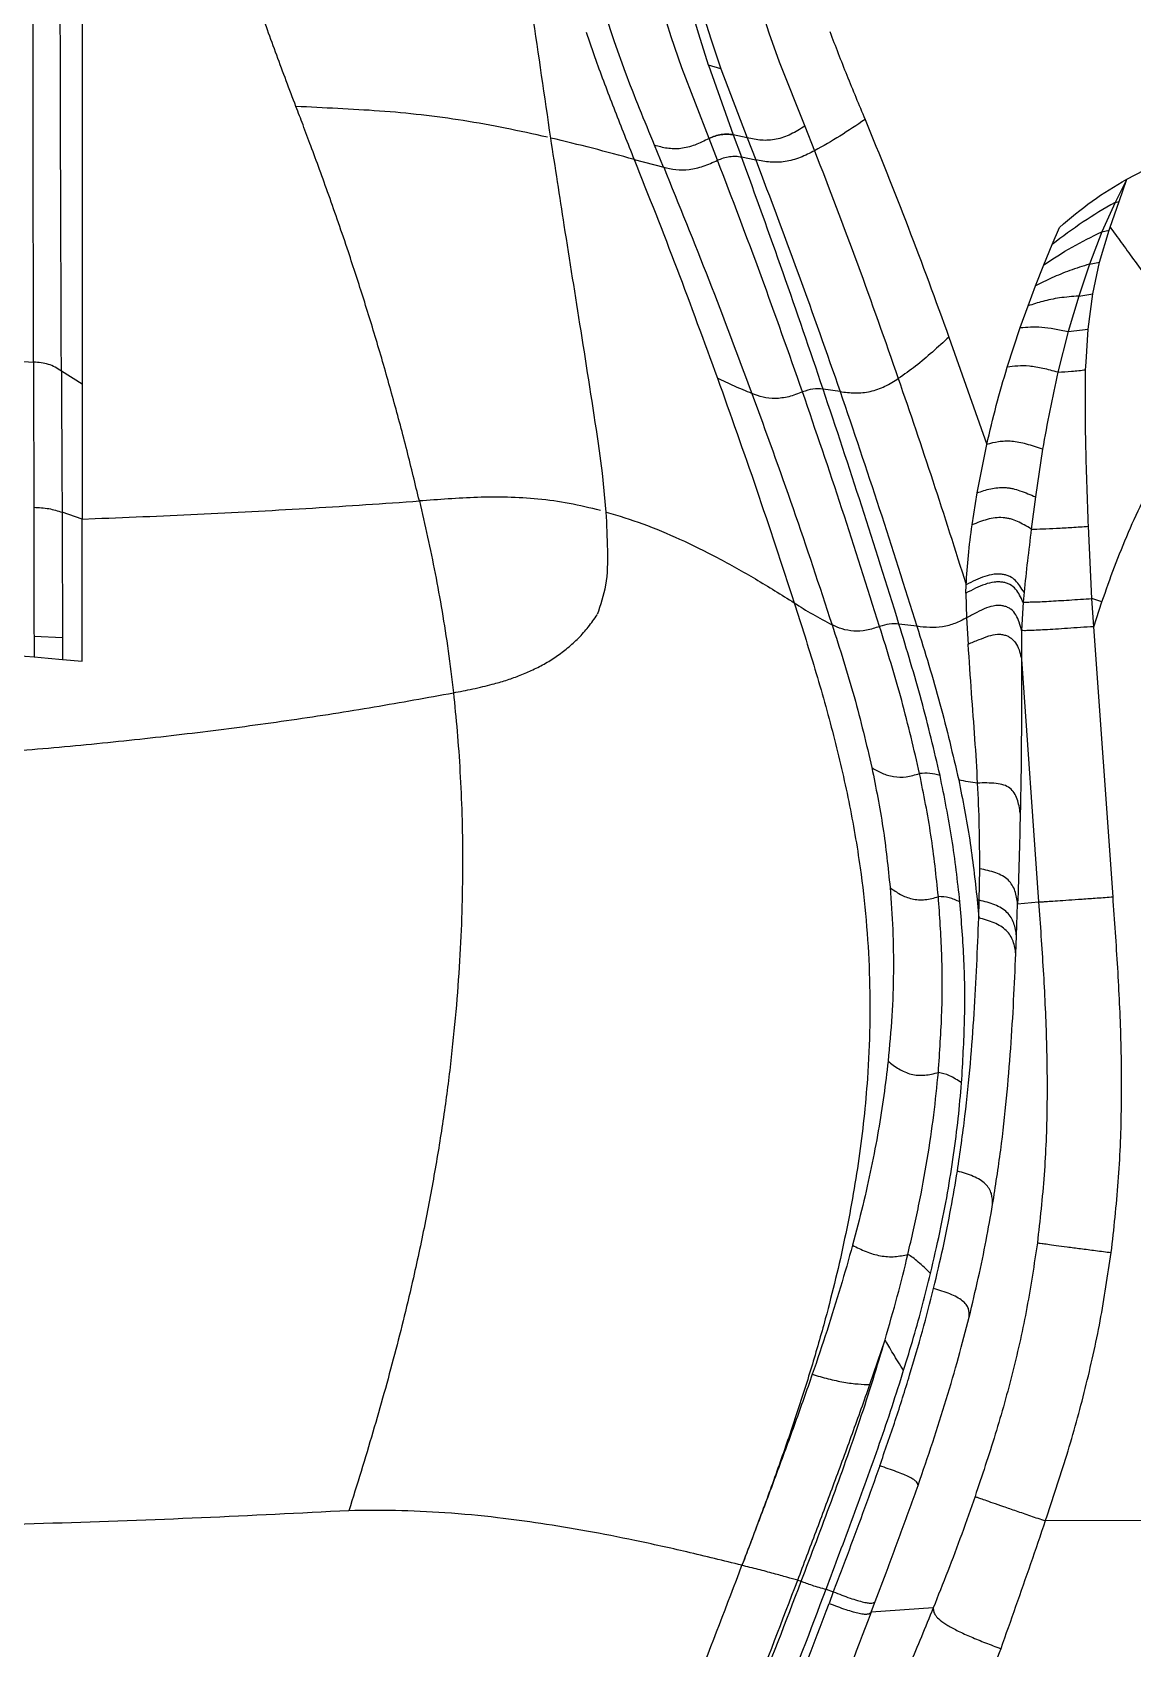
# Model space of a CAD drawing. Extents: x 1076 to 1148, y 508 to 635.
# Drawn here: x 1099.85 to 1109.1, y 567.29 to 580.88 of the extents above; entities that cross this region are included whole.
import ezdxf

# ---------------------------------------------------------------- set-up
doc = ezdxf.new("R2010")
doc.units = 0
doc.header["$MEASUREMENT"] = 0
doc.layers.add('1', color=4, linetype='Continuous')

# ---------------------------------------------------------------- blocks, each defined once
blk = doc.blocks.new('2026 TX')
at = {"layer": '1', "color": 3}
for p, q in [((29.692, 61.072), (29.623, 61.304)), ((30.209, 61.314), (30.281, 61.083)), ((28.983, 61.006), (28.905, 61.245)), ((29.459, 61.049), (29.388, 61.284)), ((29.719, 61.271), (29.792, 61.032)), ((28.744, 61.087), (28.834, 60.829)), ((29.549, 60.789), (29.459, 61.049)), ((29.774, 60.811), (29.692, 61.072)), ((29.792, 61.032), (29.876, 60.781)), ((30.281, 61.083), (30.367, 60.84)), ((29.075, 60.75), (28.983, 61.006)), ((29.778, 60.193), (29.549, 60.789)), ((29.876, 60.781), (29.774, 60.811)), ((29.774, 60.811), (29.982, 60.225)), ((29.876, 60.781), (30.099, 60.199)), ((30.367, 60.84), (30.583, 60.298)), ((31.09, 60.354), (31.09, 60.355)), ((30.099, 60.199), (29.982, 60.225)), ((29.982, 60.225), (30.051, 60.039)), ((29.982, 60.225), (29.982, 60.225)), ((30.583, 60.298), (30.666, 60.091)), ((29.396, 59.952), (29.321, 60.137)), ((29.85, 60.011), (29.778, 60.193)), ((29.778, 60.193), (29.778, 60.193)), ((30.099, 60.199), (30.171, 60.015)), ((30.665, 60.091), (30.666, 60.091)), ((29.149, 60.018), (29.148, 60.018)), ((29.149, 60.018), (29.397, 59.952)), ((30.051, 60.039), (30.171, 60.015)), ((33.289, 59.852), (33.191, 59.656)), ((33.227, 59.664), (33.289, 59.852)), ((33.289, 59.852), (33.436, 59.929)), ((33.191, 59.656), (33.08, 59.41)), ((33.149, 59.448), (33.227, 59.664)), ((33.191, 59.656), (33.227, 59.664)), ((32.663, 59.304), (32.725, 59.447)), ((33.08, 59.41), (32.975, 59.137)), ((33.06, 59.154), (33.141, 59.423)), ((33.08, 59.41), (33.141, 59.423)), ((33.141, 59.423), (33.149, 59.448)), ((32.593, 59.133), (32.663, 59.304)), ((32.523, 58.954), (32.593, 59.133)), ((32.975, 59.137), (32.886, 58.869)), ((32.975, 59.137), (33.06, 59.154)), ((33.003, 58.889), (33.06, 59.154)), ((32.46, 58.786), (32.523, 58.954)), ((32.886, 58.869), (32.798, 58.57)), ((32.886, 58.869), (33.003, 58.889)), ((32.964, 58.591), (33.003, 58.889)), ((32.394, 58.604), (32.46, 58.786)), ((32.284, 58.27), (32.394, 58.604)), ((32.798, 58.57), (32.964, 58.591)), ((32.947, 58.313), (32.964, 58.591)), ((31.795, 58.524), (32.113, 57.621)), ((32.798, 58.57), (32.711, 58.229)), ((23.143, 58.372), (24.1, 58.314)), ((32.944, 58.249), (32.947, 58.313)), ((24.508, 58.127), (24.334, 58.239)), ((24.508, 58.127), (24.508, 56.994)), ((30.88, 58.066), (30.737, 58.087)), ((28.884, 57.379), (28.85, 57.628)), ((32.032, 57.214), (32.113, 57.621)), ((32.582, 57.581), (32.522, 57.18)), ((28.914, 57.053), (28.884, 57.379)), ((31.989, 56.945), (32.032, 57.214)), ((32.522, 57.18), (32.487, 56.91)), ((24.508, 56.994), (24.34, 57.051)), ((24.508, 56.994), (24.617, 56.998)), ((24.508, 56.988), (24.508, 56.994)), ((32.997, 56.326), (32.967, 56.933)), ((31.937, 56.371), (31.94, 56.442)), ((31.937, 56.371), (31.943, 56.164)), ((32.419, 56.296), (32.406, 56.056)), ((32.426, 56.378), (32.419, 56.296)), ((33.081, 56.298), (32.997, 56.326)), ((33.013, 56.089), (32.997, 56.326)), ((33.013, 56.089), (33.081, 56.298)), ((31.943, 56.164), (31.957, 55.943)), ((24.104, 56.006), (24.104, 55.835)), ((24.344, 55.994), (24.104, 56.006)), ((31.525, 56.092), (31.375, 56.111)), ((32.406, 56.056), (32.404, 55.815)), ((33.174, 53.818), (33.013, 56.089)), ((24.344, 55.994), (24.344, 55.814)), ((24.104, 55.835), (24.222, 55.825)), ((24.222, 55.825), (24.344, 55.814)), ((24.344, 55.814), (24.508, 55.799)), ((32.404, 55.815), (32.548, 53.774)), ((32.05, 53.789), (32.054, 54.054)), ((32.032, 53.795), (32.045, 53.64)), ((32.032, 53.795), (32.05, 53.789)), ((32.045, 53.64), (32.05, 53.789)), ((32.363, 53.489), (32.372, 53.759)), ((32.372, 53.759), (32.548, 53.774)), ((32.357, 53.338), (32.363, 53.489)), ((31.131, 49.717), (31.258, 50.092)), ((33.756, 48.572), (32.605, 48.569)), ((31.176, 47.891), (31.267, 48.133)), ((30.524, 48.071), (30.554, 48.062)), ((30.762, 47.995), (30.823, 47.973)), ((30.823, 47.973), (30.787, 47.876)), ((31.145, 47.811), (31.176, 47.891)), ((31.663, 47.837), (31.141, 47.801)), ((31.141, 47.801), (31.145, 47.811))]:
    blk.add_line(p, q, dxfattribs=at)
for points, knots in [([(24.1, 58.314), (24.099, 58.743), (24.098, 59.601), (24.096, 60.829), (24.095, 62.015), (24.093, 63.155), (24.092, 64.252), (24.091, 65.309), (24.09, 65.983), (24.089, 66.32)], [0, 0, 0, 0, 0.142857, 0.285713, 0.42857, 0.571427, 0.714285, 0.857142, 1, 1, 1, 1]), ([(24.334, 58.239), (24.333, 58.665), (24.329, 59.515), (24.326, 60.736), (24.323, 61.917), (24.322, 63.053), (24.321, 64.147), (24.32, 65.204), (24.32, 65.878), (24.32, 66.214)], [0, 0, 0, 0, 0.1428632, 0.2857146, 0.4285698, 0.5714296, 0.7142881, 0.8571421, 1, 1, 1, 1]), ([(24.508, 66.01), (24.508, 65.769), (24.508, 65.283), (24.508, 64.524), (24.508, 63.729), (24.508, 62.895), (24.508, 62.084), (24.508, 61.302), (24.508, 60.554), (24.508, 59.776), (24.508, 58.968), (24.508, 58.409), (24.508, 58.127)], [0, 0, 0, 0, 0.102419, 0.207058, 0.313995, 0.423314, 0.535102, 0.624728, 0.715982, 0.808912, 0.903567, 1, 1, 1, 1]), ([(28.448, 60.198), (28.397, 60.549), (28.296, 61.234), (28.18, 62.026), (28.1, 62.563), (28.054, 62.865), (28.009, 63.163), (27.964, 63.456), (27.933, 63.648), (27.918, 63.744)], [0, 0, 0, 0, 0.292889, 0.572732, 0.660074, 0.74661, 0.829825, 0.915216, 1, 1, 1, 1]), ([(26.306, 60.463), (26.251, 60.607), (26.142, 60.895), (25.991, 61.319), (25.86, 61.736), (25.797, 62.008), (25.766, 62.144)], [0, 0, 0, 0, 0.251671, 0.503165, 0.75273, 1, 1, 1, 1]), ([(30.793, 61.093), (30.84, 60.971), (30.934, 60.727), (31.038, 60.479), (31.09, 60.355)], [0, 0, 0, 0, 0.499994, 1, 1, 1, 1]), ([(28.834, 60.829), (28.884, 60.696), (28.984, 60.429), (29.094, 60.155), (29.149, 60.018)], [0, 0, 0, 0, 0.49999, 1, 1, 1, 1]), ([(29.321, 60.137), (29.278, 60.24), (29.193, 60.447), (29.114, 60.649), (29.075, 60.75)], [0, 0, 0, 0, 0.500006, 1, 1, 1, 1]), ([(27.343, 57.146), (27.309, 57.286), (27.24, 57.572), (27.126, 57.999), (27.005, 58.424), (26.878, 58.838), (26.764, 59.191), (26.665, 59.482), (26.584, 59.713), (26.506, 59.928), (26.434, 60.125), (26.368, 60.301), (26.326, 60.412), (26.306, 60.463)], [0, 0, 0, 0, 0.122951, 0.249316, 0.376316, 0.501283, 0.621621, 0.696674, 0.767918, 0.834623, 0.896047, 0.951433, 1, 1, 1, 1]), ([(28.42, 60.205), (28.303, 60.231), (28.077, 60.281), (27.722, 60.345), (27.368, 60.394), (27.014, 60.427), (26.659, 60.446), (26.423, 60.458), (26.306, 60.463)], [0, 0, 0, 0, 0.189416, 0.367414, 0.5350009, 0.6943271, 0.848361, 1, 1, 1, 1]), ([(31.09, 60.354), (31.02, 60.307), (30.883, 60.214), (30.737, 60.131), (30.666, 60.091)], [0, 0, 0, 0, 0.509202, 1, 1, 1, 1]), ([(31.09, 60.354), (31.212, 60.055), (31.455, 59.455), (31.682, 58.834), (31.795, 58.524)], [0, 0, 0, 0, 0.499999, 1, 1, 1, 1]), ([(29.982, 60.225), (29.966, 60.227), (29.934, 60.232), (29.881, 60.228), (29.828, 60.216), (29.795, 60.201), (29.778, 60.193)], [0, 0, 0, 0, 0.2507522, 0.500023, 0.7492828, 1, 1, 1, 1]), ([(29.778, 60.193), (29.795, 60.201), (29.828, 60.216), (29.881, 60.228), (29.934, 60.232), (29.966, 60.227), (29.982, 60.225)], [0, 0, 0, 0, 0.250717, 0.499977, 0.749248, 1, 1, 1, 1]), ([(29.778, 60.193), (29.795, 60.201), (29.828, 60.216), (29.881, 60.228), (29.934, 60.232), (29.966, 60.227), (29.982, 60.225)], [0, 0, 0, 0, 0.2507172, 0.499977, 0.7492478, 1, 1, 1, 1]), ([(29.982, 60.225), (29.966, 60.227), (29.934, 60.232), (29.881, 60.228), (29.828, 60.216), (29.795, 60.201), (29.778, 60.193)], [0, 0, 0, 0, 0.250752, 0.500023, 0.749283, 1, 1, 1, 1]), ([(30.583, 60.298), (30.545, 60.274), (30.47, 60.227), (30.344, 60.181), (30.215, 60.175), (30.138, 60.191), (30.099, 60.199)], [0, 0, 0, 0, 0.256925, 0.501747, 0.744253, 1, 1, 1, 1]), ([(29.148, 60.018), (29.033, 60.05), (28.808, 60.111), (28.566, 60.17), (28.448, 60.198)], [0, 0, 0, 0, 0.513468, 1, 1, 1, 1]), ([(28.85, 57.628), (28.801, 57.946), (28.705, 58.567), (28.57, 59.401), (28.486, 59.952), (28.448, 60.198)], [0, 0, 0, 0, 0.368534, 0.718325, 1, 1, 1, 1]), ([(29.778, 60.193), (29.739, 60.174), (29.663, 60.136), (29.539, 60.104), (29.422, 60.108), (29.355, 60.127), (29.321, 60.137)], [0, 0, 0, 0, 0.254808, 0.497039, 0.742139, 1, 1, 1, 1]), ([(30.665, 60.091), (30.626, 60.071), (30.549, 60.032), (30.419, 59.995), (30.288, 59.991), (30.211, 60.007), (30.171, 60.015)], [0, 0, 0, 0, 0.25841, 0.503814, 0.745481, 1, 1, 1, 1]), ([(30.665, 60.091), (30.787, 59.775), (31.031, 59.143), (31.256, 58.498), (31.369, 58.175)], [0, 0, 0, 0, 0.4999987, 1, 1, 1, 1]), ([(29.148, 60.018), (29.27, 59.713), (29.512, 59.101), (29.736, 58.486), (29.849, 58.179)], [0, 0, 0, 0, 0.499999, 1, 1, 1, 1]), ([(29.397, 59.952), (29.43, 59.945), (29.494, 59.93), (29.609, 59.928), (29.733, 59.958), (29.81, 59.993), (29.85, 60.011)], [0, 0, 0, 0, 0.259537, 0.504745, 0.746046, 1, 1, 1, 1]), ([(29.397, 59.952), (29.525, 59.637), (29.781, 59.007), (30.02, 58.369), (30.139, 58.049)], [0, 0, 0, 0, 0.500001, 1, 1, 1, 1]), ([(29.85, 60.011), (29.866, 60.018), (29.899, 60.032), (29.951, 60.043), (30.003, 60.047), (30.035, 60.042), (30.051, 60.039)], [0, 0, 0, 0, 0.250734, 0.500036, 0.749321, 1, 1, 1, 1]), ([(30.564, 58.063), (30.449, 58.389), (30.22, 59.041), (29.973, 59.688), (29.85, 60.011)], [0, 0, 0, 0, 0.5, 1, 1, 1, 1]), ([(30.737, 58.087), (30.626, 58.413), (30.404, 59.067), (30.169, 59.715), (30.051, 60.039)], [0, 0, 0, 0, 0.5000005, 1, 1, 1, 1]), ([(30.171, 60.015), (30.293, 59.691), (30.538, 59.045), (30.766, 58.393), (30.88, 58.066)], [0, 0, 0, 0, 0.499999, 1, 1, 1, 1]), ([(32.725, 59.447), (32.814, 59.523), (32.991, 59.674), (33.191, 59.793), (33.289, 59.852)], [0, 0, 0, 0, 0.506217, 1, 1, 1, 1]), ([(33.191, 59.656), (33.1, 59.603), (32.917, 59.496), (32.749, 59.368), (32.663, 59.304)], [0, 0, 0, 0, 0.492033, 1, 1, 1, 1]), ([(32.593, 59.133), (32.671, 59.184), (32.825, 59.285), (32.996, 59.368), (33.08, 59.41)], [0, 0, 0, 0, 0.502971, 1, 1, 1, 1]), ([(33.149, 59.448), (33.18, 59.407), (33.24, 59.324), (33.344, 59.181), (33.458, 59.025), (33.582, 58.855), (33.714, 58.673), (33.853, 58.484), (33.995, 58.289), (34.09, 58.157), (34.138, 58.091)], [0, 0, 0, 0, 0.126189, 0.249541, 0.371044, 0.492407, 0.615394, 0.741135, 0.869689, 1, 1, 1, 1]), ([(32.975, 59.137), (32.92, 59.12), (32.81, 59.086), (32.66, 59.024), (32.568, 58.977), (32.523, 58.954)], [0, 0, 0, 0, 0.343353, 0.676504, 1, 1, 1, 1]), ([(32.886, 58.869), (32.831, 58.865), (32.725, 58.856), (32.582, 58.827), (32.501, 58.8), (32.46, 58.786)], [0, 0, 0, 0, 0.344948, 0.677909, 1, 1, 1, 1]), ([(32.394, 58.604), (32.423, 58.606), (32.479, 58.611), (32.572, 58.611), (32.681, 58.596), (32.758, 58.579), (32.798, 58.57)], [0, 0, 0, 0, 0.253893, 0.502471, 0.748041, 1, 1, 1, 1]), ([(31.795, 58.524), (31.749, 58.482), (31.657, 58.399), (31.519, 58.28), (31.419, 58.21), (31.369, 58.175)], [0, 0, 0, 0, 0.343825, 0.679512, 1, 1, 1, 1]), ([(24.334, 58.239), (24.299, 58.261), (24.229, 58.304), (24.143, 58.311), (24.1, 58.314)], [0, 0, 0, 0, 0.499847, 1, 1, 1, 1]), ([(24.1, 58.314), (24.1, 58.185), (24.101, 57.927), (24.101, 57.52), (24.102, 57.235), (24.102, 57.093)], [0, 0, 0, 0, 0.3333366, 0.6666671, 1, 1, 1, 1]), ([(24.334, 58.239), (24.335, 58.048), (24.337, 57.665), (24.339, 57.256), (24.34, 57.051)], [0, 0, 0, 0, 0.500081, 1, 1, 1, 1]), ([(30.139, 58.049), (30.09, 58.07), (29.989, 58.111), (29.896, 58.156), (29.849, 58.179)], [0, 0, 0, 0, 0.493077, 1, 1, 1, 1]), ([(29.849, 58.179), (29.959, 57.869), (30.18, 57.249), (30.389, 56.61), (30.494, 56.29)], [0, 0, 0, 0, 0.500001, 1, 1, 1, 1]), ([(30.88, 58.066), (30.921, 58.061), (31.002, 58.049), (31.136, 58.062), (31.262, 58.108), (31.333, 58.153), (31.369, 58.175)], [0, 0, 0, 0, 0.2551708, 0.49633, 0.7413137, 1, 1, 1, 1]), ([(31.369, 58.175), (31.467, 57.889), (31.662, 57.317), (31.847, 56.734), (31.94, 56.442)], [0, 0, 0, 0, 0.5, 1, 1, 1, 1]), ([(32.113, 57.621), (32.138, 57.731), (32.19, 57.949), (32.253, 58.163), (32.284, 58.27)], [0, 0, 0, 0, 0.500002, 1, 1, 1, 1]), ([(32.711, 58.229), (32.669, 58.24), (32.587, 58.262), (32.466, 58.283), (32.369, 58.282), (32.313, 58.274), (32.284, 58.27)], [0, 0, 0, 0, 0.254315, 0.494259, 0.741202, 1, 1, 1, 1]), ([(32.711, 58.229), (32.687, 58.122), (32.64, 57.907), (32.601, 57.69), (32.582, 57.581)], [0, 0, 0, 0, 0.499988, 1, 1, 1, 1]), ([(32.711, 58.229), (32.75, 58.232), (32.829, 58.237), (32.905, 58.245), (32.944, 58.249)], [0, 0, 0, 0, 0.485545, 1, 1, 1, 1]), ([(32.967, 56.933), (32.963, 57.043), (32.955, 57.264), (32.946, 57.594), (32.94, 57.924), (32.943, 58.141), (32.944, 58.249)], [0, 0, 0, 0, 0.250027, 0.500043, 0.750042, 1, 1, 1, 1]), ([(30.564, 58.063), (30.525, 58.048), (30.451, 58.019), (30.332, 58.003), (30.227, 58.017), (30.169, 58.038), (30.139, 58.049)], [0, 0, 0, 0, 0.252132, 0.492027, 0.73863, 1, 1, 1, 1]), ([(30.139, 58.049), (30.256, 57.728), (30.489, 57.086), (30.705, 56.432), (30.812, 56.105)], [0, 0, 0, 0, 0.5, 1, 1, 1, 1]), ([(30.737, 58.087), (30.708, 58.089), (30.651, 58.093), (30.593, 58.073), (30.564, 58.063)], [0, 0, 0, 0, 0.499977, 1, 1, 1, 1]), ([(31.212, 56.091), (31.108, 56.421), (30.899, 57.083), (30.676, 57.736), (30.564, 58.063)], [0, 0, 0, 0, 0.5, 1, 1, 1, 1]), ([(31.375, 56.111), (31.271, 56.442), (31.065, 57.105), (30.846, 57.759), (30.737, 58.087)], [0, 0, 0, 0, 0.5, 1, 1, 1, 1]), ([(30.88, 58.066), (30.991, 57.74), (31.213, 57.086), (31.421, 56.423), (31.525, 56.092)], [0, 0, 0, 0, 0.5, 1, 1, 1, 1]), ([(32.582, 57.581), (32.537, 57.596), (32.473, 57.618), (32.384, 57.64), (32.321, 57.648), (32.263, 57.649), (32.19, 57.642), (32.144, 57.63), (32.113, 57.621)], [0, 0, 0, 0, 0.2609295, 0.3750953, 0.4851942, 0.6011047, 0.7273006, 1, 1, 1, 1]), ([(33.081, 56.298), (33.115, 56.396), (33.185, 56.594), (33.302, 56.885), (33.434, 57.17), (33.582, 57.447), (33.702, 57.619), (33.762, 57.705)], [0, 0, 0, 0, 0.200042, 0.4000465, 0.6000535, 0.800064, 1, 1, 1, 1]), ([(32.032, 57.214), (32.068, 57.227), (32.12, 57.245), (32.202, 57.259), (32.256, 57.26), (32.3, 57.256), (32.343, 57.248), (32.422, 57.224), (32.48, 57.199), (32.522, 57.18)], [0, 0, 0, 0, 0.2824885, 0.4082582, 0.5191073, 0.5710243, 0.622745, 0.7328973, 1, 1, 1, 1]), ([(24.102, 57.093), (24.145, 57.091), (24.227, 57.087), (24.303, 57.063), (24.34, 57.051)], [0, 0, 0, 0, 0.521612, 1, 1, 1, 1]), ([(24.102, 57.093), (24.102, 56.916), (24.103, 56.562), (24.103, 56.192), (24.104, 56.006)], [0, 0, 0, 0, 0.499999, 1, 1, 1, 1]), ([(24.617, 56.998), (24.924, 57.01), (25.537, 57.036), (26.447, 57.085), (27.044, 57.125), (27.343, 57.146)], [0, 0, 0, 0, 0.33337, 0.666694, 1, 1, 1, 1]), ([(28.866, 57.066), (28.779, 57.087), (28.611, 57.128), (28.348, 57.164), (28.09, 57.18), (27.836, 57.178), (27.589, 57.164), (27.424, 57.152), (27.343, 57.146)], [0, 0, 0, 0, 0.194433, 0.374967, 0.543736, 0.702983, 0.854639, 1, 1, 1, 1]), ([(27.343, 57.146), (27.367, 57.045), (27.413, 56.847), (27.476, 56.541), (27.534, 56.223), (27.586, 55.893), (27.615, 55.652), (27.629, 55.533)], [0, 0, 0, 0, 0.209384, 0.414231, 0.614274, 0.809457, 1, 1, 1, 1]), ([(24.34, 57.051), (24.34, 56.882), (24.342, 56.543), (24.343, 56.177), (24.344, 55.994)], [0, 0, 0, 0, 0.500485, 1, 1, 1, 1]), ([(24.508, 55.799), (24.508, 55.906), (24.508, 56.122), (24.508, 56.421), (24.508, 56.709), (24.508, 56.894), (24.508, 56.988)], [0, 0, 0, 0, 0.245064, 0.493626, 0.746252, 1, 1, 1, 1]), ([(28.84, 56.193), (28.868, 56.273), (28.927, 56.445), (28.929, 56.74), (28.919, 56.946), (28.914, 57.053)], [0, 0, 0, 0, 0.298163, 0.634935, 1, 1, 1, 1]), ([(28.914, 57.053), (29.018, 57.021), (29.234, 56.955), (29.542, 56.824), (29.857, 56.668), (30.177, 56.488), (30.386, 56.358), (30.494, 56.29)], [0, 0, 0, 0, 0.170214, 0.355581, 0.556184, 0.771389, 1, 1, 1, 1]), ([(32.487, 56.91), (32.467, 56.922), (32.428, 56.943), (32.376, 56.973), (32.325, 56.992), (32.282, 57.002), (32.237, 57.007), (32.178, 57.005), (32.113, 56.991), (32.051, 56.97), (32.01, 56.953), (31.989, 56.945)], [0, 0, 0, 0, 0.143567, 0.27178, 0.380735, 0.430867, 0.480855, 0.58821, 0.712743, 0.852507, 1, 1, 1, 1]), ([(31.94, 56.442), (31.945, 56.523), (31.955, 56.686), (31.978, 56.858), (31.989, 56.945)], [0, 0, 0, 0, 0.499984, 1, 1, 1, 1]), ([(32.487, 56.91), (32.476, 56.82), (32.454, 56.64), (32.435, 56.465), (32.426, 56.378)], [0, 0, 0, 0, 0.5000648, 1, 1, 1, 1]), ([(32.487, 56.91), (32.518, 56.91), (32.581, 56.911), (32.702, 56.916), (32.831, 56.924), (32.921, 56.93), (32.967, 56.933)], [0, 0, 0, 0, 0.226478, 0.465911, 0.725586, 1, 1, 1, 1]), ([(32.419, 56.296), (32.409, 56.315), (32.39, 56.353), (32.36, 56.403), (32.321, 56.438), (32.28, 56.456), (32.248, 56.463), (32.212, 56.466), (32.16, 56.463), (32.093, 56.445), (32.016, 56.411), (31.964, 56.385), (31.937, 56.371)], [0, 0, 0, 0, 0.149478, 0.284061, 0.396911, 0.446861, 0.494893, 0.543578, 0.595252, 0.712617, 0.850081, 1, 1, 1, 1]), ([(32.426, 56.378), (32.415, 56.396), (32.392, 56.43), (32.359, 56.476), (32.319, 56.507), (32.278, 56.523), (32.245, 56.53), (32.21, 56.532), (32.158, 56.529), (32.091, 56.512), (32.016, 56.48), (31.966, 56.455), (31.94, 56.442)], [0, 0, 0, 0, 0.148463, 0.28192, 0.393842, 0.443613, 0.491766, 0.540869, 0.593159, 0.711831, 0.850034, 1, 1, 1, 1]), ([(30.494, 56.29), (30.553, 56.104), (30.671, 55.736), (30.827, 55.179), (30.957, 54.624), (31.047, 54.106), (31.102, 53.626), (31.129, 53.185), (31.133, 52.742), (31.115, 52.333), (31.082, 51.959), (31.04, 51.622), (30.986, 51.285), (30.921, 50.948), (30.845, 50.61), (30.752, 50.249), (30.641, 49.862), (30.51, 49.45), (30.367, 49.035), (30.214, 48.616), (30.109, 48.337), (30.055, 48.196)], [0, 0, 0, 0, 0.083786, 0.166007, 0.246859, 0.326144, 0.387051, 0.446427, 0.503984, 0.559469, 0.600021, 0.63927, 0.677259, 0.714104, 0.750001, 0.785221, 0.827054, 0.869001, 0.911612, 0.955251, 1, 1, 1, 1]), ([(30.494, 56.29), (30.545, 56.257), (30.644, 56.193), (30.757, 56.134), (30.813, 56.105)], [0, 0, 0, 0, 0.510385, 1, 1, 1, 1]), ([(32.419, 56.296), (32.43, 56.296), (32.451, 56.296), (32.5, 56.297), (32.561, 56.299), (32.634, 56.303), (32.717, 56.308), (32.838, 56.315), (32.933, 56.322), (32.997, 56.326)], [0, 0, 0, 0, 0.122847, 0.240618, 0.356513, 0.474185, 0.596854, 0.726073, 1, 1, 1, 1]), ([(27.629, 55.533), (27.656, 55.539), (27.711, 55.549), (27.794, 55.566), (27.876, 55.584), (27.97, 55.608), (28.072, 55.637), (28.182, 55.676), (28.29, 55.721), (28.396, 55.775), (28.498, 55.839), (28.595, 55.912), (28.685, 55.995), (28.768, 56.088), (28.814, 56.155), (28.838, 56.189)], [0, 0, 0, 0, 0.042732, 0.08631, 0.133439, 0.177452, 0.243363, 0.311889, 0.385215, 0.466749, 0.554893, 0.651162, 0.757844, 0.873565, 1, 1, 1, 1]), ([(31.943, 56.164), (31.911, 56.147), (31.85, 56.114), (31.741, 56.084), (31.63, 56.079), (31.561, 56.088), (31.525, 56.092)], [0, 0, 0, 0, 0.2533331, 0.4957975, 0.7412375, 1, 1, 1, 1]), ([(32.406, 56.056), (32.4, 56.079), (32.388, 56.124), (32.363, 56.186), (32.328, 56.229), (32.29, 56.252), (32.258, 56.263), (32.224, 56.268), (32.172, 56.266), (32.104, 56.246), (32.026, 56.208), (31.971, 56.179), (31.943, 56.164)], [0, 0, 0, 0, 0.153054, 0.292827, 0.411009, 0.462362, 0.510229, 0.557078, 0.60572, 0.716435, 0.850196, 1, 1, 1, 1]), ([(31.212, 56.091), (31.175, 56.078), (31.103, 56.054), (30.991, 56.048), (30.893, 56.068), (30.84, 56.092), (30.812, 56.105)], [0, 0, 0, 0, 0.249629, 0.488328, 0.736459, 1, 1, 1, 1]), ([(30.813, 56.105), (30.877, 55.903), (31.007, 55.499), (31.1, 55.102), (31.147, 54.904)], [0, 0, 0, 0, 0.500011, 1, 1, 1, 1]), ([(31.375, 56.111), (31.348, 56.112), (31.294, 56.116), (31.239, 56.099), (31.212, 56.091)], [0, 0, 0, 0, 0.499991, 1, 1, 1, 1]), ([(31.548, 54.853), (31.501, 55.058), (31.406, 55.466), (31.277, 55.883), (31.212, 56.091)], [0, 0, 0, 0, 0.499986, 1, 1, 1, 1]), ([(31.72, 54.837), (31.671, 55.047), (31.572, 55.467), (31.44, 55.896), (31.375, 56.111)], [0, 0, 0, 0, 0.4999863, 1, 1, 1, 1]), ([(31.525, 56.092), (31.593, 55.874), (31.728, 55.439), (31.827, 55.013), (31.877, 54.801)], [0, 0, 0, 0, 0.500017, 1, 1, 1, 1]), ([(31.957, 55.943), (31.987, 55.955), (32.044, 55.978), (32.121, 56.011), (32.189, 56.026), (32.238, 56.025), (32.271, 56.017), (32.3, 56.005), (32.336, 55.98), (32.368, 55.937), (32.391, 55.879), (32.4, 55.837), (32.404, 55.815)], [0, 0, 0, 0, 0.149972, 0.280862, 0.386478, 0.433059, 0.479049, 0.527499, 0.58057, 0.70336, 0.846197, 1, 1, 1, 1]), ([(33.013, 56.089), (32.975, 56.087), (32.901, 56.082), (32.793, 56.074), (32.691, 56.068), (32.601, 56.062), (32.525, 56.058), (32.467, 56.056), (32.427, 56.055), (32.413, 56.056), (32.406, 56.056)], [0, 0, 0, 0, 0.137399, 0.270305, 0.396114, 0.515164, 0.630713, 0.747632, 0.870149, 1, 1, 1, 1]), ([(20.482, 55.98), (20.885, 55.977), (21.691, 55.971), (22.899, 55.924), (23.702, 55.864), (24.104, 55.835)], [0, 0, 0, 0, 0.333326, 0.666657, 1, 1, 1, 1]), ([(32.036, 54.774), (32.029, 54.897), (32.015, 55.144), (31.984, 55.529), (31.966, 55.805), (31.957, 55.943)], [0, 0, 0, 0, 0.333348, 0.666686, 1, 1, 1, 1]), ([(32.404, 55.815), (32.404, 55.662), (32.405, 55.357), (32.402, 54.926), (32.397, 54.657), (32.394, 54.522)], [0, 0, 0, 0, 0.33333, 0.666659, 1, 1, 1, 1]), ([(20.482, 54.906), (20.729, 54.908), (21.22, 54.91), (21.955, 54.929), (22.686, 54.96), (23.414, 55.003), (24.139, 55.059), (24.857, 55.127), (25.57, 55.209), (26.272, 55.304), (26.962, 55.411), (27.408, 55.493), (27.629, 55.533)], [0, 0, 0, 0, 0.100588, 0.200061, 0.299699, 0.399794, 0.499164, 0.600199, 0.699851, 0.800493, 0.901401, 1, 1, 1, 1]), ([(27.629, 55.533), (27.64, 55.427), (27.662, 55.215), (27.686, 54.872), (27.702, 54.512), (27.708, 54.135), (27.703, 53.741), (27.686, 53.331), (27.656, 52.906), (27.613, 52.468), (27.556, 52.017), (27.483, 51.557), (27.396, 51.087), (27.282, 50.555), (27.136, 49.962), (26.954, 49.309), (26.819, 48.875), (26.751, 48.655)], [0, 0, 0, 0, 0.060273, 0.119586, 0.178194, 0.236398, 0.294532, 0.352924, 0.4119, 0.471754, 0.532739, 0.595049, 0.65882, 0.724122, 0.813573, 0.905624, 1, 1, 1, 1]), ([(31.147, 54.904), (31.174, 54.887), (31.227, 54.855), (31.325, 54.824), (31.439, 54.822), (31.511, 54.843), (31.548, 54.853)], [0, 0, 0, 0, 0.2646495, 0.5128862, 0.750687, 1, 1, 1, 1]), ([(31.147, 54.904), (31.18, 54.736), (31.248, 54.4), (31.283, 54.063), (31.3, 53.895)], [0, 0, 0, 0, 0.500001, 1, 1, 1, 1]), ([(31.72, 54.837), (31.691, 54.845), (31.634, 54.861), (31.577, 54.856), (31.548, 54.853)], [0, 0, 0, 0, 0.500217, 1, 1, 1, 1]), ([(31.706, 53.819), (31.688, 53.991), (31.651, 54.336), (31.583, 54.681), (31.548, 54.853)], [0, 0, 0, 0, 0.5, 1, 1, 1, 1]), ([(31.887, 53.775), (31.867, 53.952), (31.827, 54.305), (31.756, 54.66), (31.72, 54.837)], [0, 0, 0, 0, 0.5, 1, 1, 1, 1]), ([(32.036, 54.774), (32.009, 54.777), (31.955, 54.783), (31.903, 54.794), (31.877, 54.801)], [0, 0, 0, 0, 0.491512, 1, 1, 1, 1]), ([(31.877, 54.801), (31.91, 54.633), (31.977, 54.297), (32.013, 53.962), (32.032, 53.795)], [0, 0, 0, 0, 0.499999, 1, 1, 1, 1]), ([(32.394, 54.522), (32.388, 54.562), (32.379, 54.619), (32.347, 54.69), (32.31, 54.732), (32.256, 54.761), (32.163, 54.776), (32.088, 54.775), (32.036, 54.774)], [0, 0, 0, 0, 0.279967, 0.406552, 0.519494, 0.624686, 0.735516, 1, 1, 1, 1]), ([(32.054, 54.054), (32.053, 54.173), (32.053, 54.41), (32.042, 54.653), (32.036, 54.774)], [0, 0, 0, 0, 0.500003, 1, 1, 1, 1]), ([(32.394, 54.522), (32.391, 54.392), (32.385, 54.13), (32.377, 53.883), (32.372, 53.759)], [0, 0, 0, 0, 0.499991, 1, 1, 1, 1]), ([(32.372, 53.759), (32.367, 53.795), (32.359, 53.849), (32.329, 53.916), (32.295, 53.96), (32.247, 53.995), (32.167, 54.03), (32.1, 54.044), (32.054, 54.054)], [0, 0, 0, 0, 0.263073, 0.387001, 0.505048, 0.621062, 0.740753, 1, 1, 1, 1]), ([(31.3, 53.895), (31.309, 53.778), (31.326, 53.544), (31.33, 53.185), (31.319, 52.818), (31.295, 52.562), (31.283, 52.434)], [0, 0, 0, 0, 0.250009, 0.500012, 0.750012, 1, 1, 1, 1]), ([(31.3, 53.895), (31.328, 53.875), (31.38, 53.837), (31.465, 53.802), (31.538, 53.792), (31.614, 53.793), (31.669, 53.808), (31.706, 53.819)], [0, 0, 0, 0, 0.266555, 0.513929, 0.632261, 0.750783, 1, 1, 1, 1]), ([(31.887, 53.775), (31.857, 53.788), (31.796, 53.815), (31.736, 53.817), (31.706, 53.819)], [0, 0, 0, 0, 0.500821, 1, 1, 1, 1]), ([(31.706, 52.341), (31.717, 52.512), (31.741, 52.853), (31.74, 53.341), (31.717, 53.659), (31.706, 53.819)], [0, 0, 0, 0, 0.333317, 0.666655, 1, 1, 1, 1]), ([(31.901, 52.252), (31.911, 52.428), (31.932, 52.78), (31.927, 53.283), (31.9, 53.611), (31.887, 53.775)], [0, 0, 0, 0, 0.333317, 0.666653, 1, 1, 1, 1]), ([(32.363, 53.489), (32.358, 53.525), (32.35, 53.578), (32.319, 53.644), (32.284, 53.687), (32.238, 53.723), (32.16, 53.761), (32.094, 53.778), (32.05, 53.789)], [0, 0, 0, 0, 0.25969, 0.382808, 0.501699, 0.619894, 0.74156, 1, 1, 1, 1]), ([(32.548, 53.774), (32.562, 53.583), (32.589, 53.201), (32.617, 52.628), (32.623, 52.053), (32.602, 51.479), (32.559, 51.098), (32.538, 50.908)], [0, 0, 0, 0, 0.200011, 0.400026, 0.600025, 0.800011, 1, 1, 1, 1]), ([(32.548, 53.774), (32.552, 53.774), (32.56, 53.775), (32.585, 53.776), (32.631, 53.779), (32.704, 53.784), (32.801, 53.791), (32.916, 53.799), (33.042, 53.808), (33.129, 53.814), (33.174, 53.818)], [0, 0, 0, 0, 0.135228, 0.264507, 0.385309, 0.5, 0.614691, 0.735493, 0.864772, 1, 1, 1, 1]), ([(33.159, 50.826), (33.181, 51.024), (33.226, 51.421), (33.249, 52.021), (33.245, 52.621), (33.216, 53.219), (33.188, 53.618), (33.174, 53.818)], [0, 0, 0, 0, 0.199989, 0.399976, 0.599975, 0.799989, 1, 1, 1, 1]), ([(31.866, 51.511), (31.888, 51.667), (31.934, 51.979), (31.977, 52.417), (32.008, 52.838), (32.03, 53.246), (32.04, 53.509), (32.045, 53.64)], [0, 0, 0, 0, 0.1999677, 0.3999691, 0.5999735, 0.7999789, 1, 1, 1, 1]), ([(32.357, 53.338), (32.352, 53.374), (32.344, 53.426), (32.313, 53.492), (32.278, 53.535), (32.231, 53.571), (32.155, 53.61), (32.089, 53.628), (32.045, 53.64)], [0, 0, 0, 0, 0.258276, 0.380919, 0.500076, 0.619201, 0.741779, 1, 1, 1, 1]), ([(32.162, 51.229), (32.186, 51.383), (32.234, 51.693), (32.281, 52.126), (32.316, 52.544), (32.34, 52.948), (32.351, 53.208), (32.357, 53.338)], [0, 0, 0, 0, 0.199968, 0.39997, 0.599974, 0.799979, 1, 1, 1, 1]), ([(31.283, 52.434), (31.272, 52.339), (31.25, 52.149), (31.203, 51.852), (31.144, 51.544), (31.073, 51.224), (31.014, 51), (30.985, 50.888)], [0, 0, 0, 0, 0.20002, 0.400035, 0.60004, 0.800028, 1, 1, 1, 1]), ([(31.283, 52.434), (31.312, 52.412), (31.367, 52.369), (31.457, 52.328), (31.534, 52.316), (31.614, 52.316), (31.668, 52.331), (31.706, 52.341)], [0, 0, 0, 0, 0.269558, 0.514511, 0.630851, 0.748272, 1, 1, 1, 1]), ([(31.45, 50.81), (31.481, 50.948), (31.544, 51.224), (31.615, 51.612), (31.67, 51.986), (31.694, 52.223), (31.706, 52.341)], [0, 0, 0, 0, 0.249962, 0.499956, 0.749971, 1, 1, 1, 1]), ([(31.901, 52.252), (31.867, 52.275), (31.8, 52.32), (31.737, 52.334), (31.706, 52.341)], [0, 0, 0, 0, 0.501972, 1, 1, 1, 1]), ([(31.64, 50.65), (31.667, 50.766), (31.722, 50.999), (31.785, 51.33), (31.836, 51.648), (31.875, 51.956), (31.892, 52.153), (31.901, 52.252)], [0, 0, 0, 0, 0.199971, 0.399963, 0.599968, 0.79998, 1, 1, 1, 1]), ([(31.666, 50.524), (31.693, 50.639), (31.748, 50.87), (31.813, 51.198), (31.848, 51.407), (31.866, 51.511)], [0, 0, 0, 0, 0.333305, 0.666641, 1, 1, 1, 1]), ([(32.162, 51.229), (32.161, 51.26), (32.16, 51.305), (32.135, 51.364), (32.103, 51.404), (32.057, 51.439), (31.979, 51.478), (31.911, 51.498), (31.866, 51.511)], [0, 0, 0, 0, 0.2602969, 0.3824346, 0.5002089, 0.6178954, 0.7398515, 1, 1, 1, 1]), ([(31.965, 50.284), (31.991, 50.394), (32.044, 50.614), (32.109, 50.929), (32.144, 51.129), (32.162, 51.229)], [0, 0, 0, 0, 0.3333044, 0.6666409, 1, 1, 1, 1]), ([(30.985, 50.888), (30.952, 50.771), (30.886, 50.538), (30.772, 50.173), (30.688, 49.925), (30.646, 49.802)], [0, 0, 0, 0, 0.333346, 0.666671, 1, 1, 1, 1]), ([(30.985, 50.888), (31.021, 50.869), (31.074, 50.842), (31.156, 50.813), (31.218, 50.798), (31.281, 50.79), (31.364, 50.791), (31.415, 50.803), (31.45, 50.81)], [0, 0, 0, 0, 0.267107, 0.390446, 0.507205, 0.622061, 0.740801, 1, 1, 1, 1]), ([(32.538, 50.908), (32.511, 50.727), (32.457, 50.364), (32.336, 49.827), (32.189, 49.296), (32.072, 48.948), (32.014, 48.775)], [0, 0, 0, 0, 0.249992, 0.499985, 0.749989, 1, 1, 1, 1]), ([(32.538, 50.908), (32.542, 50.908), (32.549, 50.906), (32.574, 50.903), (32.62, 50.897), (32.692, 50.887), (32.789, 50.874), (32.903, 50.859), (33.029, 50.843), (33.115, 50.831), (33.159, 50.826)], [0, 0, 0, 0, 0.1352439, 0.26453, 0.3853255, 0.4999996, 0.6146739, 0.7354697, 0.864756, 1, 1, 1, 1]), ([(31.258, 50.092), (31.293, 50.215), (31.364, 50.461), (31.421, 50.694), (31.45, 50.81)], [0, 0, 0, 0, 0.499974, 1, 1, 1, 1]), ([(31.64, 50.65), (31.623, 50.667), (31.588, 50.702), (31.537, 50.747), (31.489, 50.785), (31.463, 50.802), (31.45, 50.81)], [0, 0, 0, 0, 0.2491742, 0.5013979, 0.7530273, 1, 1, 1, 1]), ([(32.605, 48.569), (32.667, 48.753), (32.79, 49.121), (32.945, 49.682), (33.073, 50.25), (33.13, 50.634), (33.159, 50.826)], [0, 0, 0, 0, 0.250011, 0.500014, 0.750008, 1, 1, 1, 1]), ([(31.414, 49.836), (31.443, 49.929), (31.499, 50.115), (31.575, 50.387), (31.618, 50.562), (31.64, 50.65)], [0, 0, 0, 0, 0.333319, 0.666652, 1, 1, 1, 1]), ([(31.213, 49.032), (31.257, 49.16), (31.346, 49.415), (31.466, 49.796), (31.575, 50.168), (31.636, 50.406), (31.666, 50.524)], [0, 0, 0, 0, 0.250005, 0.499979, 0.749983, 1, 1, 1, 1]), ([(31.965, 50.284), (31.966, 50.307), (31.967, 50.341), (31.942, 50.388), (31.909, 50.421), (31.862, 50.452), (31.782, 50.489), (31.713, 50.51), (31.666, 50.524)], [0, 0, 0, 0, 0.2617459, 0.3834197, 0.5001064, 0.616748, 0.738329, 1, 1, 1, 1]), ([(31.535, 48.867), (31.577, 48.989), (31.66, 49.231), (31.774, 49.592), (31.878, 49.946), (31.936, 50.172), (31.965, 50.284)], [0, 0, 0, 0, 0.250027, 0.499991, 0.749969, 1, 1, 1, 1]), ([(30.554, 48.062), (30.596, 48.174), (30.681, 48.397), (30.807, 48.735), (30.93, 49.076), (31.048, 49.418), (31.159, 49.759), (31.225, 49.981), (31.258, 50.092)], [0, 0, 0, 0, 0.166683, 0.333402, 0.500096, 0.666714, 0.833331, 1, 1, 1, 1]), ([(31.414, 49.836), (31.399, 49.86), (31.367, 49.908), (31.325, 49.977), (31.287, 50.04), (31.268, 50.075), (31.258, 50.092)], [0, 0, 0, 0, 0.245609, 0.498822, 0.752759, 1, 1, 1, 1]), ([(30.646, 49.802), (30.598, 49.667), (30.504, 49.397), (30.355, 48.993), (30.206, 48.593), (30.105, 48.328), (30.055, 48.196)], [0, 0, 0, 0, 0.249945, 0.499919, 0.749952, 1, 1, 1, 1]), ([(30.646, 49.802), (30.689, 49.789), (30.753, 49.771), (30.845, 49.749), (30.912, 49.735), (30.976, 49.726), (31.054, 49.718), (31.1, 49.717), (31.131, 49.717)], [0, 0, 0, 0, 0.2632771, 0.3846886, 0.5005067, 0.6162202, 0.7373687, 1, 1, 1, 1]), ([(30.762, 47.995), (30.8, 48.096), (30.876, 48.298), (30.99, 48.604), (31.103, 48.912), (31.213, 49.222), (31.318, 49.531), (31.382, 49.734), (31.414, 49.836)], [0, 0, 0, 0, 0.166681, 0.333385, 0.500074, 0.666711, 0.833341, 1, 1, 1, 1]), ([(30.524, 48.071), (30.575, 48.207), (30.678, 48.479), (30.831, 48.89), (30.985, 49.305), (31.082, 49.58), (31.131, 49.717)], [0, 0, 0, 0, 0.250058, 0.500096, 0.75006, 1, 1, 1, 1]), ([(31.213, 49.032), (31.171, 48.913), (31.086, 48.676), (30.955, 48.323), (30.867, 48.089), (30.823, 47.973)], [0, 0, 0, 0, 0.332974, 0.66619, 1, 1, 1, 1]), ([(31.535, 48.867), (31.534, 48.877), (31.532, 48.89), (31.502, 48.916), (31.466, 48.937), (31.415, 48.96), (31.331, 48.993), (31.261, 49.016), (31.213, 49.032)], [0, 0, 0, 0, 0.2632767, 0.3844571, 0.4999869, 0.6155223, 0.7367141, 1, 1, 1, 1]), ([(31.267, 48.133), (31.313, 48.255), (31.403, 48.498), (31.491, 48.744), (31.535, 48.867)], [0, 0, 0, 0, 0.500851, 1, 1, 1, 1]), ([(32.014, 48.775), (31.977, 48.669), (31.903, 48.459), (31.785, 48.144), (31.703, 47.94), (31.663, 47.837)], [0, 0, 0, 0, 0.333423, 0.666785, 1, 1, 1, 1]), ([(32.014, 48.775), (32.018, 48.773), (32.025, 48.771), (32.048, 48.763), (32.091, 48.747), (32.16, 48.723), (32.252, 48.691), (32.361, 48.654), (32.481, 48.612), (32.563, 48.584), (32.605, 48.569)], [0, 0, 0, 0, 0.135283, 0.264586, 0.385365, 0.499999, 0.614634, 0.735414, 0.864717, 1, 1, 1, 1]), ([(26.751, 48.655), (26.338, 48.634), (25.513, 48.592), (24.263, 48.547), (23.007, 48.514), (21.746, 48.493), (20.903, 48.491), (20.482, 48.489)], [0, 0, 0, 0, 0.2, 0.4, 0.599999, 0.799999, 1, 1, 1, 1]), ([(30.055, 48.196), (29.901, 48.234), (29.604, 48.307), (29.167, 48.404), (28.758, 48.484), (28.373, 48.548), (27.976, 48.602), (27.57, 48.64), (27.152, 48.66), (26.882, 48.657), (26.751, 48.655)], [0, 0, 0, 0, 0.146227, 0.281743, 0.407396, 0.524063, 0.63266, 0.764255, 0.885905, 1, 1, 1, 1]), ([(32.605, 48.569), (32.564, 48.449), (32.481, 48.208), (32.355, 47.847), (32.272, 47.613), (32.23, 47.495)], [0, 0, 0, 0, 0.333428, 0.666763, 1, 1, 1, 1]), ([(28.112, 43.346), (28.244, 43.66), (28.507, 44.289), (28.9, 45.249), (29.289, 46.22), (29.675, 47.201), (29.929, 47.864), (30.055, 48.196)], [0, 0, 0, 0, 0.200001, 0.400002, 0.600002, 0.800001, 1, 1, 1, 1]), ([(30.524, 48.071), (30.496, 48.079), (30.455, 48.09), (30.382, 48.11), (30.322, 48.127), (30.257, 48.144), (30.165, 48.168), (30.1, 48.184), (30.055, 48.196)], [0, 0, 0, 0, 0.264047, 0.386303, 0.502992, 0.619128, 0.739936, 1, 1, 1, 1]), ([(28.536, 43.119), (28.671, 43.44), (28.941, 44.082), (29.342, 45.062), (29.741, 46.053), (30.135, 47.056), (30.394, 47.733), (30.524, 48.071)], [0, 0, 0, 0, 0.2000012, 0.4000018, 0.6000019, 0.8000014, 1, 1, 1, 1]), ([(28.557, 43.11), (28.693, 43.431), (28.964, 44.073), (29.367, 45.053), (29.767, 46.044), (30.164, 47.047), (30.424, 47.724), (30.554, 48.062)], [0, 0, 0, 0, 0.200001, 0.400002, 0.600002, 0.800001, 1, 1, 1, 1]), ([(28.765, 42.984), (28.901, 43.309), (29.172, 43.958), (29.576, 44.95), (29.976, 45.953), (30.372, 46.967), (30.632, 47.652), (30.762, 47.995)], [0, 0, 0, 0, 0.200001, 0.400002, 0.600002, 0.800001, 1, 1, 1, 1]), ([(30.554, 48.062), (30.566, 48.057), (30.591, 48.047), (30.643, 48.029), (30.7, 48.011), (30.741, 48), (30.762, 47.995)], [0, 0, 0, 0, 0.250959, 0.500088, 0.749176, 1, 1, 1, 1]), ([(28.773, 42.691), (28.906, 43.028), (29.173, 43.701), (29.576, 44.728), (29.98, 45.766), (30.384, 46.815), (30.652, 47.522), (30.787, 47.876)], [0, 0, 0, 0, 0.200001, 0.400001, 0.600001, 0.800001, 1, 1, 1, 1]), ([(30.787, 47.876), (30.834, 47.858), (30.903, 47.832), (30.989, 47.805), (31.043, 47.792), (31.085, 47.785), (31.124, 47.786), (31.134, 47.795), (31.141, 47.801)], [0, 0, 0, 0, 0.2631462, 0.3843809, 0.50002, 0.6156506, 0.7368678, 1, 1, 1, 1]), ([(30.823, 47.973), (30.871, 47.955), (30.939, 47.928), (31.025, 47.9), (31.079, 47.886), (31.12, 47.878), (31.159, 47.877), (31.169, 47.885), (31.176, 47.891)], [0, 0, 0, 0, 0.2632, 0.384439, 0.500066, 0.615676, 0.736876, 1, 1, 1, 1]), ([(31.141, 47.801), (31.008, 47.452), (30.741, 46.753), (30.34, 45.716), (29.94, 44.689), (29.54, 43.674), (29.276, 43.008), (29.143, 42.675)], [0, 0, 0, 0, 0.199999, 0.399999, 0.599999, 0.799999, 1, 1, 1, 1]), ([(31.663, 47.837), (31.629, 47.756), (31.563, 47.592), (31.464, 47.36), (31.367, 47.137), (31.303, 46.995), (31.271, 46.923)], [0, 0, 0, 0, 0.249947, 0.499887, 0.749953, 1, 1, 1, 1]), ([(31.663, 47.837), (31.663, 47.827), (31.664, 47.808), (31.679, 47.775), (31.716, 47.737), (31.782, 47.691), (31.873, 47.642), (31.983, 47.592), (32.104, 47.543), (32.187, 47.512), (32.23, 47.495)], [0, 0, 0, 0, 0.136503, 0.26618, 0.386241, 0.499507, 0.612986, 0.733478, 0.863445, 1, 1, 1, 1]), ([(32.23, 47.495), (32.195, 47.398), (32.124, 47.204), (32.018, 46.929), (31.911, 46.665), (31.836, 46.496), (31.799, 46.412)], [0, 0, 0, 0, 0.249951, 0.499909, 0.749953, 1, 1, 1, 1])]:
    blk.add_open_spline(points, degree=3, knots=knots, dxfattribs=at)

msp = doc.modelspace()

# ---------------------------------------------------------------- block references
at = {"layer": '1'}
msp.add_blockref('2026 TX', (1075.762, 519.794), dxfattribs=at)

doc.saveas('drawing.dxf')
